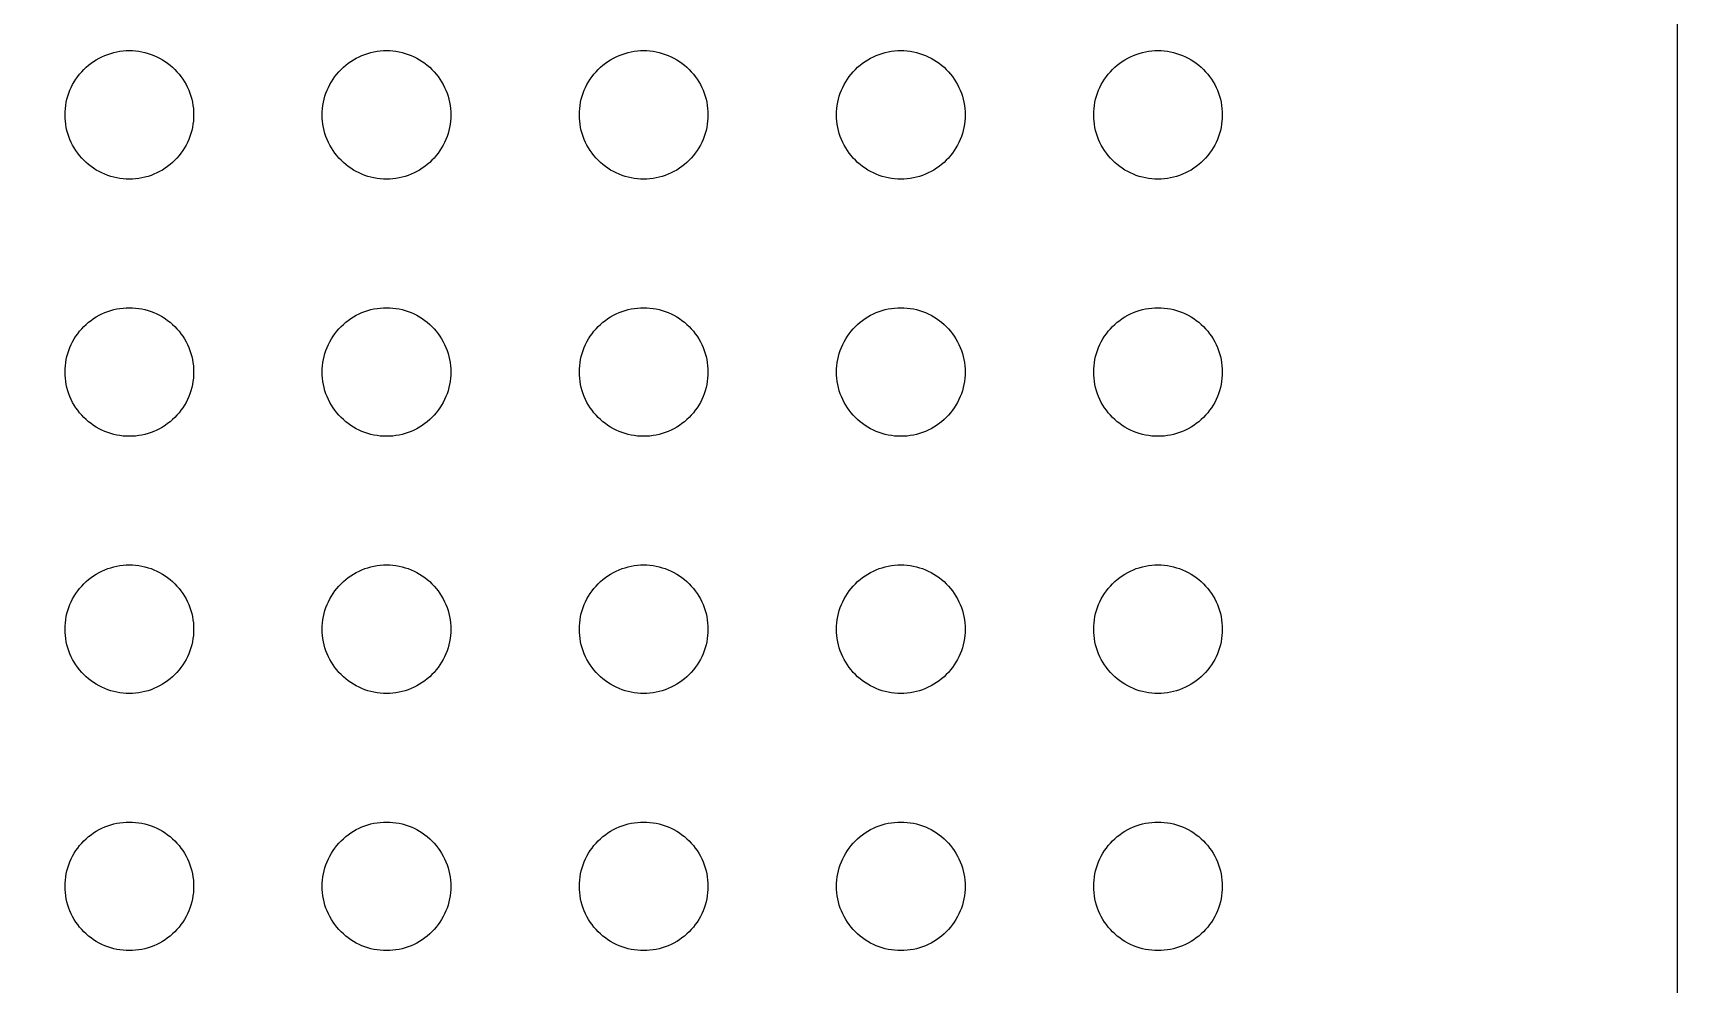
# Model space of a CAD drawing. Header units: millimetres. Extents: x 3 to 101, y 3 to 109.
# Drawn here: x 75.5 to 101.08, y 27.48 to 42.28 of the extents above; entities that cross this region are included whole.
import ezdxf

# ---------------------------------------------------------------- set-up
doc = ezdxf.new("R2010")
doc.units = ezdxf.units.MM
doc.layers.add('CUT', color=1, linetype='Continuous')
doc.layers.add('ENGRAVE', color=5, linetype='Continuous')

msp = doc.modelspace()

# ---------------------------------------------------------------- linework, layer by layer
at = {"layer": 'CUT'}
msp.add_lwpolyline([(101.075, 105.0018), (101.075, 6.9982), (101.0555, 6.6006), (100.9968, 6.205), (100.8996, 5.8171), (100.7649, 5.4405), (100.5939, 5.079), (100.3883, 4.736), (100.1501, 4.4148), (99.8815, 4.1185), (99.5852, 3.8499), (99.264, 3.6117), (98.921, 3.4061), (98.5595, 3.2351), (98.1829, 3.1004), (97.795, 3.0032), (97.3994, 2.9445), (97.0018, 2.925), (97.0018, 2.925), (6.9982, 2.925)], dxfattribs=at)
at = {"layer": 'ENGRAVE'}
for points in [[(78, 41), (77.9988, 40.9509), (77.9952, 40.902), (77.9892, 40.8533), (77.9808, 40.8049), (77.97, 40.757), (77.9569, 40.7097), (77.9415, 40.6631), (77.9239, 40.6173), (77.904, 40.5724), (77.8819, 40.5286), (77.8577, 40.4859), (77.8315, 40.4444), (77.8032, 40.4043), (77.773, 40.3656), (77.741, 40.3284), (77.7071, 40.2929), (77.6716, 40.259), (77.6344, 40.227), (77.5957, 40.1968), (77.5556, 40.1685), (77.5141, 40.1423), (77.4714, 40.1181), (77.4276, 40.096), (77.3827, 40.0761), (77.3369, 40.0585), (77.2903, 40.0431), (77.243, 40.03), (77.1951, 40.0192), (77.1467, 40.0108), (77.098, 40.0048), (77.0491, 40.0012), (77, 40), (76.9509, 40.0012), (76.902, 40.0048), (76.8533, 40.0108), (76.8049, 40.0192), (76.757, 40.03), (76.7097, 40.0431), (76.6631, 40.0585), (76.6173, 40.0761), (76.5724, 40.096), (76.5286, 40.1181), (76.4859, 40.1423), (76.4444, 40.1685), (76.4043, 40.1968), (76.3656, 40.227), (76.3284, 40.259), (76.2929, 40.2929), (76.259, 40.3284), (76.227, 40.3656), (76.1968, 40.4043), (76.1685, 40.4444), (76.1423, 40.4859), (76.1181, 40.5286), (76.096, 40.5724), (76.0761, 40.6173), (76.0585, 40.6631), (76.0431, 40.7097), (76.03, 40.757), (76.0192, 40.8049), (76.0108, 40.8533), (76.0048, 40.902), (76.0012, 40.9509), (76, 41), (76.0012, 41.0491), (76.0048, 41.098), (76.0108, 41.1467), (76.0192, 41.1951), (76.03, 41.243), (76.0431, 41.2903), (76.0585, 41.3369), (76.0761, 41.3827), (76.096, 41.4276), (76.1181, 41.4714), (76.1423, 41.5141), (76.1685, 41.5556), (76.1968, 41.5957), (76.227, 41.6344), (76.259, 41.6716), (76.2929, 41.7071), (76.3284, 41.741), (76.3656, 41.773), (76.4043, 41.8032), (76.4444, 41.8315), (76.4859, 41.8577), (76.5286, 41.8819), (76.5724, 41.904), (76.6173, 41.9239), (76.6631, 41.9415), (76.7097, 41.9569), (76.757, 41.97), (76.8049, 41.9808), (76.8533, 41.9892), (76.902, 41.9952), (76.9509, 41.9988), (77, 42), (77.0491, 41.9988), (77.098, 41.9952), (77.1467, 41.9892), (77.1951, 41.9808), (77.243, 41.97), (77.2903, 41.9569), (77.3369, 41.9415), (77.3827, 41.9239), (77.4276, 41.904), (77.4714, 41.8819), (77.5141, 41.8577), (77.5556, 41.8315), (77.5957, 41.8032), (77.6344, 41.773), (77.6716, 41.741), (77.7071, 41.7071), (77.741, 41.6716), (77.773, 41.6344), (77.8032, 41.5957), (77.8315, 41.5556), (77.8577, 41.5141), (77.8819, 41.4714), (77.904, 41.4276), (77.9239, 41.3827), (77.9415, 41.3369), (77.9569, 41.2903), (77.97, 41.243), (77.9808, 41.1951), (77.9892, 41.1467), (77.9952, 41.098), (77.9988, 41.0491), (78, 41)], [(82, 41), (81.9988, 40.9509), (81.9952, 40.902), (81.9892, 40.8533), (81.9808, 40.8049), (81.97, 40.757), (81.9569, 40.7097), (81.9415, 40.6631), (81.9239, 40.6173), (81.904, 40.5724), (81.8819, 40.5286), (81.8577, 40.4859), (81.8315, 40.4444), (81.8032, 40.4043), (81.773, 40.3656), (81.741, 40.3284), (81.7071, 40.2929), (81.6716, 40.259), (81.6344, 40.227), (81.5957, 40.1968), (81.5556, 40.1685), (81.5141, 40.1423), (81.4714, 40.1181), (81.4276, 40.096), (81.3827, 40.0761), (81.3369, 40.0585), (81.2903, 40.0431), (81.243, 40.03), (81.1951, 40.0192), (81.1467, 40.0108), (81.098, 40.0048), (81.0491, 40.0012), (81, 40), (80.9509, 40.0012), (80.902, 40.0048), (80.8533, 40.0108), (80.8049, 40.0192), (80.757, 40.03), (80.7097, 40.0431), (80.6631, 40.0585), (80.6173, 40.0761), (80.5724, 40.096), (80.5286, 40.1181), (80.4859, 40.1423), (80.4444, 40.1685), (80.4043, 40.1968), (80.3656, 40.227), (80.3284, 40.259), (80.2929, 40.2929), (80.259, 40.3284), (80.227, 40.3656), (80.1968, 40.4043), (80.1685, 40.4444), (80.1423, 40.4859), (80.1181, 40.5286), (80.096, 40.5724), (80.0761, 40.6173), (80.0585, 40.6631), (80.0431, 40.7097), (80.03, 40.757), (80.0192, 40.8049), (80.0108, 40.8533), (80.0048, 40.902), (80.0012, 40.9509), (80, 41), (80.0012, 41.0491), (80.0048, 41.098), (80.0108, 41.1467), (80.0192, 41.1951), (80.03, 41.243), (80.0431, 41.2903), (80.0585, 41.3369), (80.0761, 41.3827), (80.096, 41.4276), (80.1181, 41.4714), (80.1423, 41.5141), (80.1685, 41.5556), (80.1968, 41.5957), (80.227, 41.6344), (80.259, 41.6716), (80.2929, 41.7071), (80.3284, 41.741), (80.3656, 41.773), (80.4043, 41.8032), (80.4444, 41.8315), (80.4859, 41.8577), (80.5286, 41.8819), (80.5724, 41.904), (80.6173, 41.9239), (80.6631, 41.9415), (80.7097, 41.9569), (80.757, 41.97), (80.8049, 41.9808), (80.8533, 41.9892), (80.902, 41.9952), (80.9509, 41.9988), (81, 42), (81.0491, 41.9988), (81.098, 41.9952), (81.1467, 41.9892), (81.1951, 41.9808), (81.243, 41.97), (81.2903, 41.9569), (81.3369, 41.9415), (81.3827, 41.9239), (81.4276, 41.904), (81.4714, 41.8819), (81.5141, 41.8577), (81.5556, 41.8315), (81.5957, 41.8032), (81.6344, 41.773), (81.6716, 41.741), (81.7071, 41.7071), (81.741, 41.6716), (81.773, 41.6344), (81.8032, 41.5957), (81.8315, 41.5556), (81.8577, 41.5141), (81.8819, 41.4714), (81.904, 41.4276), (81.9239, 41.3827), (81.9415, 41.3369), (81.9569, 41.2903), (81.97, 41.243), (81.9808, 41.1951), (81.9892, 41.1467), (81.9952, 41.098), (81.9988, 41.0491), (82, 41)], [(86, 41), (85.9988, 40.9509), (85.9952, 40.902), (85.9892, 40.8533), (85.9808, 40.8049), (85.97, 40.757), (85.9569, 40.7097), (85.9415, 40.6631), (85.9239, 40.6173), (85.904, 40.5724), (85.8819, 40.5286), (85.8577, 40.4859), (85.8315, 40.4444), (85.8032, 40.4043), (85.773, 40.3656), (85.741, 40.3284), (85.7071, 40.2929), (85.6716, 40.259), (85.6344, 40.227), (85.5957, 40.1968), (85.5556, 40.1685), (85.5141, 40.1423), (85.4714, 40.1181), (85.4276, 40.096), (85.3827, 40.0761), (85.3369, 40.0585), (85.2903, 40.0431), (85.243, 40.03), (85.1951, 40.0192), (85.1467, 40.0108), (85.098, 40.0048), (85.0491, 40.0012), (85, 40), (84.9509, 40.0012), (84.902, 40.0048), (84.8533, 40.0108), (84.8049, 40.0192), (84.757, 40.03), (84.7097, 40.0431), (84.6631, 40.0585), (84.6173, 40.0761), (84.5724, 40.096), (84.5286, 40.1181), (84.4859, 40.1423), (84.4444, 40.1685), (84.4043, 40.1968), (84.3656, 40.227), (84.3284, 40.259), (84.2929, 40.2929), (84.259, 40.3284), (84.227, 40.3656), (84.1968, 40.4043), (84.1685, 40.4444), (84.1423, 40.4859), (84.1181, 40.5286), (84.096, 40.5724), (84.0761, 40.6173), (84.0585, 40.6631), (84.0431, 40.7097), (84.03, 40.757), (84.0192, 40.8049), (84.0108, 40.8533), (84.0048, 40.902), (84.0012, 40.9509), (84, 41), (84.0012, 41.0491), (84.0048, 41.098), (84.0108, 41.1467), (84.0192, 41.1951), (84.03, 41.243), (84.0431, 41.2903), (84.0585, 41.3369), (84.0761, 41.3827), (84.096, 41.4276), (84.1181, 41.4714), (84.1423, 41.5141), (84.1685, 41.5556), (84.1968, 41.5957), (84.227, 41.6344), (84.259, 41.6716), (84.2929, 41.7071), (84.3284, 41.741), (84.3656, 41.773), (84.4043, 41.8032), (84.4444, 41.8315), (84.4859, 41.8577), (84.5286, 41.8819), (84.5724, 41.904), (84.6173, 41.9239), (84.6631, 41.9415), (84.7097, 41.9569), (84.757, 41.97), (84.8049, 41.9808), (84.8533, 41.9892), (84.902, 41.9952), (84.9509, 41.9988), (85, 42), (85.0491, 41.9988), (85.098, 41.9952), (85.1467, 41.9892), (85.1951, 41.9808), (85.243, 41.97), (85.2903, 41.9569), (85.3369, 41.9415), (85.3827, 41.9239), (85.4276, 41.904), (85.4714, 41.8819), (85.5141, 41.8577), (85.5556, 41.8315), (85.5957, 41.8032), (85.6344, 41.773), (85.6716, 41.741), (85.7071, 41.7071), (85.741, 41.6716), (85.773, 41.6344), (85.8032, 41.5957), (85.8315, 41.5556), (85.8577, 41.5141), (85.8819, 41.4714), (85.904, 41.4276), (85.9239, 41.3827), (85.9415, 41.3369), (85.9569, 41.2903), (85.97, 41.243), (85.9808, 41.1951), (85.9892, 41.1467), (85.9952, 41.098), (85.9988, 41.0491), (86, 41)], [(90, 41), (89.9988, 40.9509), (89.9952, 40.902), (89.9892, 40.8533), (89.9808, 40.8049), (89.97, 40.757), (89.9569, 40.7097), (89.9415, 40.6631), (89.9239, 40.6173), (89.904, 40.5724), (89.8819, 40.5286), (89.8577, 40.4859), (89.8315, 40.4444), (89.8032, 40.4043), (89.773, 40.3656), (89.741, 40.3284), (89.7071, 40.2929), (89.6716, 40.259), (89.6344, 40.227), (89.5957, 40.1968), (89.5556, 40.1685), (89.5141, 40.1423), (89.4714, 40.1181), (89.4276, 40.096), (89.3827, 40.0761), (89.3369, 40.0585), (89.2903, 40.0431), (89.243, 40.03), (89.1951, 40.0192), (89.1467, 40.0108), (89.098, 40.0048), (89.0491, 40.0012), (89, 40), (88.9509, 40.0012), (88.902, 40.0048), (88.8533, 40.0108), (88.8049, 40.0192), (88.757, 40.03), (88.7097, 40.0431), (88.6631, 40.0585), (88.6173, 40.0761), (88.5724, 40.096), (88.5286, 40.1181), (88.4859, 40.1423), (88.4444, 40.1685), (88.4043, 40.1968), (88.3656, 40.227), (88.3284, 40.259), (88.2929, 40.2929), (88.259, 40.3284), (88.227, 40.3656), (88.1968, 40.4043), (88.1685, 40.4444), (88.1423, 40.4859), (88.1181, 40.5286), (88.096, 40.5724), (88.0761, 40.6173), (88.0585, 40.6631), (88.0431, 40.7097), (88.03, 40.757), (88.0192, 40.8049), (88.0108, 40.8533), (88.0048, 40.902), (88.0012, 40.9509), (88, 41), (88.0012, 41.0491), (88.0048, 41.098), (88.0108, 41.1467), (88.0192, 41.1951), (88.03, 41.243), (88.0431, 41.2903), (88.0585, 41.3369), (88.0761, 41.3827), (88.096, 41.4276), (88.1181, 41.4714), (88.1423, 41.5141), (88.1685, 41.5556), (88.1968, 41.5957), (88.227, 41.6344), (88.259, 41.6716), (88.2929, 41.7071), (88.3284, 41.741), (88.3656, 41.773), (88.4043, 41.8032), (88.4444, 41.8315), (88.4859, 41.8577), (88.5286, 41.8819), (88.5724, 41.904), (88.6173, 41.9239), (88.6631, 41.9415), (88.7097, 41.9569), (88.757, 41.97), (88.8049, 41.9808), (88.8533, 41.9892), (88.902, 41.9952), (88.9509, 41.9988), (89, 42), (89.0491, 41.9988), (89.098, 41.9952), (89.1467, 41.9892), (89.1951, 41.9808), (89.243, 41.97), (89.2903, 41.9569), (89.3369, 41.9415), (89.3827, 41.9239), (89.4276, 41.904), (89.4714, 41.8819), (89.5141, 41.8577), (89.5556, 41.8315), (89.5957, 41.8032), (89.6344, 41.773), (89.6716, 41.741), (89.7071, 41.7071), (89.741, 41.6716), (89.773, 41.6344), (89.8032, 41.5957), (89.8315, 41.5556), (89.8577, 41.5141), (89.8819, 41.4714), (89.904, 41.4276), (89.9239, 41.3827), (89.9415, 41.3369), (89.9569, 41.2903), (89.97, 41.243), (89.9808, 41.1951), (89.9892, 41.1467), (89.9952, 41.098), (89.9988, 41.0491), (90, 41)], [(94, 41), (93.9988, 40.9509), (93.9952, 40.902), (93.9892, 40.8533), (93.9808, 40.8049), (93.97, 40.757), (93.9569, 40.7097), (93.9415, 40.6631), (93.9239, 40.6173), (93.904, 40.5724), (93.8819, 40.5286), (93.8577, 40.4859), (93.8315, 40.4444), (93.8032, 40.4043), (93.773, 40.3656), (93.741, 40.3284), (93.7071, 40.2929), (93.6716, 40.259), (93.6344, 40.227), (93.5957, 40.1968), (93.5556, 40.1685), (93.5141, 40.1423), (93.4714, 40.1181), (93.4276, 40.096), (93.3827, 40.0761), (93.3369, 40.0585), (93.2903, 40.0431), (93.243, 40.03), (93.1951, 40.0192), (93.1467, 40.0108), (93.098, 40.0048), (93.0491, 40.0012), (93, 40), (92.9509, 40.0012), (92.902, 40.0048), (92.8533, 40.0108), (92.8049, 40.0192), (92.757, 40.03), (92.7097, 40.0431), (92.6631, 40.0585), (92.6173, 40.0761), (92.5724, 40.096), (92.5286, 40.1181), (92.4859, 40.1423), (92.4444, 40.1685), (92.4043, 40.1968), (92.3656, 40.227), (92.3284, 40.259), (92.2929, 40.2929), (92.259, 40.3284), (92.227, 40.3656), (92.1968, 40.4043), (92.1685, 40.4444), (92.1423, 40.4859), (92.1181, 40.5286), (92.096, 40.5724), (92.0761, 40.6173), (92.0585, 40.6631), (92.0431, 40.7097), (92.03, 40.757), (92.0192, 40.8049), (92.0108, 40.8533), (92.0048, 40.902), (92.0012, 40.9509), (92, 41), (92.0012, 41.0491), (92.0048, 41.098), (92.0108, 41.1467), (92.0192, 41.1951), (92.03, 41.243), (92.0431, 41.2903), (92.0585, 41.3369), (92.0761, 41.3827), (92.096, 41.4276), (92.1181, 41.4714), (92.1423, 41.5141), (92.1685, 41.5556), (92.1968, 41.5957), (92.227, 41.6344), (92.259, 41.6716), (92.2929, 41.7071), (92.3284, 41.741), (92.3656, 41.773), (92.4043, 41.8032), (92.4444, 41.8315), (92.4859, 41.8577), (92.5286, 41.8819), (92.5724, 41.904), (92.6173, 41.9239), (92.6631, 41.9415), (92.7097, 41.9569), (92.757, 41.97), (92.8049, 41.9808), (92.8533, 41.9892), (92.902, 41.9952), (92.9509, 41.9988), (93, 42), (93.0491, 41.9988), (93.098, 41.9952), (93.1467, 41.9892), (93.1951, 41.9808), (93.243, 41.97), (93.2903, 41.9569), (93.3369, 41.9415), (93.3827, 41.9239), (93.4276, 41.904), (93.4714, 41.8819), (93.5141, 41.8577), (93.5556, 41.8315), (93.5957, 41.8032), (93.6344, 41.773), (93.6716, 41.741), (93.7071, 41.7071), (93.741, 41.6716), (93.773, 41.6344), (93.8032, 41.5957), (93.8315, 41.5556), (93.8577, 41.5141), (93.8819, 41.4714), (93.904, 41.4276), (93.9239, 41.3827), (93.9415, 41.3369), (93.9569, 41.2903), (93.97, 41.243), (93.9808, 41.1951), (93.9892, 41.1467), (93.9952, 41.098), (93.9988, 41.0491), (94, 41)], [(78, 37), (77.9988, 36.9509), (77.9952, 36.902), (77.9892, 36.8533), (77.9808, 36.8049), (77.97, 36.757), (77.9569, 36.7097), (77.9415, 36.6631), (77.9239, 36.6173), (77.904, 36.5724), (77.8819, 36.5286), (77.8577, 36.4859), (77.8315, 36.4444), (77.8032, 36.4043), (77.773, 36.3656), (77.741, 36.3284), (77.7071, 36.2929), (77.6716, 36.259), (77.6344, 36.227), (77.5957, 36.1968), (77.5556, 36.1685), (77.5141, 36.1423), (77.4714, 36.1181), (77.4276, 36.096), (77.3827, 36.0761), (77.3369, 36.0585), (77.2903, 36.0431), (77.243, 36.03), (77.1951, 36.0192), (77.1467, 36.0108), (77.098, 36.0048), (77.0491, 36.0012), (77, 36), (76.9509, 36.0012), (76.902, 36.0048), (76.8533, 36.0108), (76.8049, 36.0192), (76.757, 36.03), (76.7097, 36.0431), (76.6631, 36.0585), (76.6173, 36.0761), (76.5724, 36.096), (76.5286, 36.1181), (76.4859, 36.1423), (76.4444, 36.1685), (76.4043, 36.1968), (76.3656, 36.227), (76.3284, 36.259), (76.2929, 36.2929), (76.259, 36.3284), (76.227, 36.3656), (76.1968, 36.4043), (76.1685, 36.4444), (76.1423, 36.4859), (76.1181, 36.5286), (76.096, 36.5724), (76.0761, 36.6173), (76.0585, 36.6631), (76.0431, 36.7097), (76.03, 36.757), (76.0192, 36.8049), (76.0108, 36.8533), (76.0048, 36.902), (76.0012, 36.9509), (76, 37), (76.0012, 37.0491), (76.0048, 37.098), (76.0108, 37.1467), (76.0192, 37.1951), (76.03, 37.243), (76.0431, 37.2903), (76.0585, 37.3369), (76.0761, 37.3827), (76.096, 37.4276), (76.1181, 37.4714), (76.1423, 37.5141), (76.1685, 37.5556), (76.1968, 37.5957), (76.227, 37.6344), (76.259, 37.6716), (76.2929, 37.7071), (76.3284, 37.741), (76.3656, 37.773), (76.4043, 37.8032), (76.4444, 37.8315), (76.4859, 37.8577), (76.5286, 37.8819), (76.5724, 37.904), (76.6173, 37.9239), (76.6631, 37.9415), (76.7097, 37.9569), (76.757, 37.97), (76.8049, 37.9808), (76.8533, 37.9892), (76.902, 37.9952), (76.9509, 37.9988), (77, 38), (77.0491, 37.9988), (77.098, 37.9952), (77.1467, 37.9892), (77.1951, 37.9808), (77.243, 37.97), (77.2903, 37.9569), (77.3369, 37.9415), (77.3827, 37.9239), (77.4276, 37.904), (77.4714, 37.8819), (77.5141, 37.8577), (77.5556, 37.8315), (77.5957, 37.8032), (77.6344, 37.773), (77.6716, 37.741), (77.7071, 37.7071), (77.741, 37.6716), (77.773, 37.6344), (77.8032, 37.5957), (77.8315, 37.5556), (77.8577, 37.5141), (77.8819, 37.4714), (77.904, 37.4276), (77.9239, 37.3827), (77.9415, 37.3369), (77.9569, 37.2903), (77.97, 37.243), (77.9808, 37.1951), (77.9892, 37.1467), (77.9952, 37.098), (77.9988, 37.0491), (78, 37)], [(82, 37), (81.9988, 36.9509), (81.9952, 36.902), (81.9892, 36.8533), (81.9808, 36.8049), (81.97, 36.757), (81.9569, 36.7097), (81.9415, 36.6631), (81.9239, 36.6173), (81.904, 36.5724), (81.8819, 36.5286), (81.8577, 36.4859), (81.8315, 36.4444), (81.8032, 36.4043), (81.773, 36.3656), (81.741, 36.3284), (81.7071, 36.2929), (81.6716, 36.259), (81.6344, 36.227), (81.5957, 36.1968), (81.5556, 36.1685), (81.5141, 36.1423), (81.4714, 36.1181), (81.4276, 36.096), (81.3827, 36.0761), (81.3369, 36.0585), (81.2903, 36.0431), (81.243, 36.03), (81.1951, 36.0192), (81.1467, 36.0108), (81.098, 36.0048), (81.0491, 36.0012), (81, 36), (80.9509, 36.0012), (80.902, 36.0048), (80.8533, 36.0108), (80.8049, 36.0192), (80.757, 36.03), (80.7097, 36.0431), (80.6631, 36.0585), (80.6173, 36.0761), (80.5724, 36.096), (80.5286, 36.1181), (80.4859, 36.1423), (80.4444, 36.1685), (80.4043, 36.1968), (80.3656, 36.227), (80.3284, 36.259), (80.2929, 36.2929), (80.259, 36.3284), (80.227, 36.3656), (80.1968, 36.4043), (80.1685, 36.4444), (80.1423, 36.4859), (80.1181, 36.5286), (80.096, 36.5724), (80.0761, 36.6173), (80.0585, 36.6631), (80.0431, 36.7097), (80.03, 36.757), (80.0192, 36.8049), (80.0108, 36.8533), (80.0048, 36.902), (80.0012, 36.9509), (80, 37), (80.0012, 37.0491), (80.0048, 37.098), (80.0108, 37.1467), (80.0192, 37.1951), (80.03, 37.243), (80.0431, 37.2903), (80.0585, 37.3369), (80.0761, 37.3827), (80.096, 37.4276), (80.1181, 37.4714), (80.1423, 37.5141), (80.1685, 37.5556), (80.1968, 37.5957), (80.227, 37.6344), (80.259, 37.6716), (80.2929, 37.7071), (80.3284, 37.741), (80.3656, 37.773), (80.4043, 37.8032), (80.4444, 37.8315), (80.4859, 37.8577), (80.5286, 37.8819), (80.5724, 37.904), (80.6173, 37.9239), (80.6631, 37.9415), (80.7097, 37.9569), (80.757, 37.97), (80.8049, 37.9808), (80.8533, 37.9892), (80.902, 37.9952), (80.9509, 37.9988), (81, 38), (81.0491, 37.9988), (81.098, 37.9952), (81.1467, 37.9892), (81.1951, 37.9808), (81.243, 37.97), (81.2903, 37.9569), (81.3369, 37.9415), (81.3827, 37.9239), (81.4276, 37.904), (81.4714, 37.8819), (81.5141, 37.8577), (81.5556, 37.8315), (81.5957, 37.8032), (81.6344, 37.773), (81.6716, 37.741), (81.7071, 37.7071), (81.741, 37.6716), (81.773, 37.6344), (81.8032, 37.5957), (81.8315, 37.5556), (81.8577, 37.5141), (81.8819, 37.4714), (81.904, 37.4276), (81.9239, 37.3827), (81.9415, 37.3369), (81.9569, 37.2903), (81.97, 37.243), (81.9808, 37.1951), (81.9892, 37.1467), (81.9952, 37.098), (81.9988, 37.0491), (82, 37)], [(86, 37), (85.9988, 36.9509), (85.9952, 36.902), (85.9892, 36.8533), (85.9808, 36.8049), (85.97, 36.757), (85.9569, 36.7097), (85.9415, 36.6631), (85.9239, 36.6173), (85.904, 36.5724), (85.8819, 36.5286), (85.8577, 36.4859), (85.8315, 36.4444), (85.8032, 36.4043), (85.773, 36.3656), (85.741, 36.3284), (85.7071, 36.2929), (85.6716, 36.259), (85.6344, 36.227), (85.5957, 36.1968), (85.5556, 36.1685), (85.5141, 36.1423), (85.4714, 36.1181), (85.4276, 36.096), (85.3827, 36.0761), (85.3369, 36.0585), (85.2903, 36.0431), (85.243, 36.03), (85.1951, 36.0192), (85.1467, 36.0108), (85.098, 36.0048), (85.0491, 36.0012), (85, 36), (84.9509, 36.0012), (84.902, 36.0048), (84.8533, 36.0108), (84.8049, 36.0192), (84.757, 36.03), (84.7097, 36.0431), (84.6631, 36.0585), (84.6173, 36.0761), (84.5724, 36.096), (84.5286, 36.1181), (84.4859, 36.1423), (84.4444, 36.1685), (84.4043, 36.1968), (84.3656, 36.227), (84.3284, 36.259), (84.2929, 36.2929), (84.259, 36.3284), (84.227, 36.3656), (84.1968, 36.4043), (84.1685, 36.4444), (84.1423, 36.4859), (84.1181, 36.5286), (84.096, 36.5724), (84.0761, 36.6173), (84.0585, 36.6631), (84.0431, 36.7097), (84.03, 36.757), (84.0192, 36.8049), (84.0108, 36.8533), (84.0048, 36.902), (84.0012, 36.9509), (84, 37), (84.0012, 37.0491), (84.0048, 37.098), (84.0108, 37.1467), (84.0192, 37.1951), (84.03, 37.243), (84.0431, 37.2903), (84.0585, 37.3369), (84.0761, 37.3827), (84.096, 37.4276), (84.1181, 37.4714), (84.1423, 37.5141), (84.1685, 37.5556), (84.1968, 37.5957), (84.227, 37.6344), (84.259, 37.6716), (84.2929, 37.7071), (84.3284, 37.741), (84.3656, 37.773), (84.4043, 37.8032), (84.4444, 37.8315), (84.4859, 37.8577), (84.5286, 37.8819), (84.5724, 37.904), (84.6173, 37.9239), (84.6631, 37.9415), (84.7097, 37.9569), (84.757, 37.97), (84.8049, 37.9808), (84.8533, 37.9892), (84.902, 37.9952), (84.9509, 37.9988), (85, 38), (85.0491, 37.9988), (85.098, 37.9952), (85.1467, 37.9892), (85.1951, 37.9808), (85.243, 37.97), (85.2903, 37.9569), (85.3369, 37.9415), (85.3827, 37.9239), (85.4276, 37.904), (85.4714, 37.8819), (85.5141, 37.8577), (85.5556, 37.8315), (85.5957, 37.8032), (85.6344, 37.773), (85.6716, 37.741), (85.7071, 37.7071), (85.741, 37.6716), (85.773, 37.6344), (85.8032, 37.5957), (85.8315, 37.5556), (85.8577, 37.5141), (85.8819, 37.4714), (85.904, 37.4276), (85.9239, 37.3827), (85.9415, 37.3369), (85.9569, 37.2903), (85.97, 37.243), (85.9808, 37.1951), (85.9892, 37.1467), (85.9952, 37.098), (85.9988, 37.0491), (86, 37)], [(90, 37), (89.9988, 36.9509), (89.9952, 36.902), (89.9892, 36.8533), (89.9808, 36.8049), (89.97, 36.757), (89.9569, 36.7097), (89.9415, 36.6631), (89.9239, 36.6173), (89.904, 36.5724), (89.8819, 36.5286), (89.8577, 36.4859), (89.8315, 36.4444), (89.8032, 36.4043), (89.773, 36.3656), (89.741, 36.3284), (89.7071, 36.2929), (89.6716, 36.259), (89.6344, 36.227), (89.5957, 36.1968), (89.5556, 36.1685), (89.5141, 36.1423), (89.4714, 36.1181), (89.4276, 36.096), (89.3827, 36.0761), (89.3369, 36.0585), (89.2903, 36.0431), (89.243, 36.03), (89.1951, 36.0192), (89.1467, 36.0108), (89.098, 36.0048), (89.0491, 36.0012), (89, 36), (88.9509, 36.0012), (88.902, 36.0048), (88.8533, 36.0108), (88.8049, 36.0192), (88.757, 36.03), (88.7097, 36.0431), (88.6631, 36.0585), (88.6173, 36.0761), (88.5724, 36.096), (88.5286, 36.1181), (88.4859, 36.1423), (88.4444, 36.1685), (88.4043, 36.1968), (88.3656, 36.227), (88.3284, 36.259), (88.2929, 36.2929), (88.259, 36.3284), (88.227, 36.3656), (88.1968, 36.4043), (88.1685, 36.4444), (88.1423, 36.4859), (88.1181, 36.5286), (88.096, 36.5724), (88.0761, 36.6173), (88.0585, 36.6631), (88.0431, 36.7097), (88.03, 36.757), (88.0192, 36.8049), (88.0108, 36.8533), (88.0048, 36.902), (88.0012, 36.9509), (88, 37), (88.0012, 37.0491), (88.0048, 37.098), (88.0108, 37.1467), (88.0192, 37.1951), (88.03, 37.243), (88.0431, 37.2903), (88.0585, 37.3369), (88.0761, 37.3827), (88.096, 37.4276), (88.1181, 37.4714), (88.1423, 37.5141), (88.1685, 37.5556), (88.1968, 37.5957), (88.227, 37.6344), (88.259, 37.6716), (88.2929, 37.7071), (88.3284, 37.741), (88.3656, 37.773), (88.4043, 37.8032), (88.4444, 37.8315), (88.4859, 37.8577), (88.5286, 37.8819), (88.5724, 37.904), (88.6173, 37.9239), (88.6631, 37.9415), (88.7097, 37.9569), (88.757, 37.97), (88.8049, 37.9808), (88.8533, 37.9892), (88.902, 37.9952), (88.9509, 37.9988), (89, 38), (89.0491, 37.9988), (89.098, 37.9952), (89.1467, 37.9892), (89.1951, 37.9808), (89.243, 37.97), (89.2903, 37.9569), (89.3369, 37.9415), (89.3827, 37.9239), (89.4276, 37.904), (89.4714, 37.8819), (89.5141, 37.8577), (89.5556, 37.8315), (89.5957, 37.8032), (89.6344, 37.773), (89.6716, 37.741), (89.7071, 37.7071), (89.741, 37.6716), (89.773, 37.6344), (89.8032, 37.5957), (89.8315, 37.5556), (89.8577, 37.5141), (89.8819, 37.4714), (89.904, 37.4276), (89.9239, 37.3827), (89.9415, 37.3369), (89.9569, 37.2903), (89.97, 37.243), (89.9808, 37.1951), (89.9892, 37.1467), (89.9952, 37.098), (89.9988, 37.0491), (90, 37)], [(94, 37), (93.9988, 36.9509), (93.9952, 36.902), (93.9892, 36.8533), (93.9808, 36.8049), (93.97, 36.757), (93.9569, 36.7097), (93.9415, 36.6631), (93.9239, 36.6173), (93.904, 36.5724), (93.8819, 36.5286), (93.8577, 36.4859), (93.8315, 36.4444), (93.8032, 36.4043), (93.773, 36.3656), (93.741, 36.3284), (93.7071, 36.2929), (93.6716, 36.259), (93.6344, 36.227), (93.5957, 36.1968), (93.5556, 36.1685), (93.5141, 36.1423), (93.4714, 36.1181), (93.4276, 36.096), (93.3827, 36.0761), (93.3369, 36.0585), (93.2903, 36.0431), (93.243, 36.03), (93.1951, 36.0192), (93.1467, 36.0108), (93.098, 36.0048), (93.0491, 36.0012), (93, 36), (92.9509, 36.0012), (92.902, 36.0048), (92.8533, 36.0108), (92.8049, 36.0192), (92.757, 36.03), (92.7097, 36.0431), (92.6631, 36.0585), (92.6173, 36.0761), (92.5724, 36.096), (92.5286, 36.1181), (92.4859, 36.1423), (92.4444, 36.1685), (92.4043, 36.1968), (92.3656, 36.227), (92.3284, 36.259), (92.2929, 36.2929), (92.259, 36.3284), (92.227, 36.3656), (92.1968, 36.4043), (92.1685, 36.4444), (92.1423, 36.4859), (92.1181, 36.5286), (92.096, 36.5724), (92.0761, 36.6173), (92.0585, 36.6631), (92.0431, 36.7097), (92.03, 36.757), (92.0192, 36.8049), (92.0108, 36.8533), (92.0048, 36.902), (92.0012, 36.9509), (92, 37), (92.0012, 37.0491), (92.0048, 37.098), (92.0108, 37.1467), (92.0192, 37.1951), (92.03, 37.243), (92.0431, 37.2903), (92.0585, 37.3369), (92.0761, 37.3827), (92.096, 37.4276), (92.1181, 37.4714), (92.1423, 37.5141), (92.1685, 37.5556), (92.1968, 37.5957), (92.227, 37.6344), (92.259, 37.6716), (92.2929, 37.7071), (92.3284, 37.741), (92.3656, 37.773), (92.4043, 37.8032), (92.4444, 37.8315), (92.4859, 37.8577), (92.5286, 37.8819), (92.5724, 37.904), (92.6173, 37.9239), (92.6631, 37.9415), (92.7097, 37.9569), (92.757, 37.97), (92.8049, 37.9808), (92.8533, 37.9892), (92.902, 37.9952), (92.9509, 37.9988), (93, 38), (93.0491, 37.9988), (93.098, 37.9952), (93.1467, 37.9892), (93.1951, 37.9808), (93.243, 37.97), (93.2903, 37.9569), (93.3369, 37.9415), (93.3827, 37.9239), (93.4276, 37.904), (93.4714, 37.8819), (93.5141, 37.8577), (93.5556, 37.8315), (93.5957, 37.8032), (93.6344, 37.773), (93.6716, 37.741), (93.7071, 37.7071), (93.741, 37.6716), (93.773, 37.6344), (93.8032, 37.5957), (93.8315, 37.5556), (93.8577, 37.5141), (93.8819, 37.4714), (93.904, 37.4276), (93.9239, 37.3827), (93.9415, 37.3369), (93.9569, 37.2903), (93.97, 37.243), (93.9808, 37.1951), (93.9892, 37.1467), (93.9952, 37.098), (93.9988, 37.0491), (94, 37)], [(78, 33), (77.9988, 32.9509), (77.9952, 32.902), (77.9892, 32.8533), (77.9808, 32.8049), (77.97, 32.757), (77.9569, 32.7097), (77.9415, 32.6631), (77.9239, 32.6173), (77.904, 32.5724), (77.8819, 32.5286), (77.8577, 32.4859), (77.8315, 32.4444), (77.8032, 32.4043), (77.773, 32.3656), (77.741, 32.3284), (77.7071, 32.2929), (77.6716, 32.259), (77.6344, 32.227), (77.5957, 32.1968), (77.5556, 32.1685), (77.5141, 32.1423), (77.4714, 32.1181), (77.4276, 32.096), (77.3827, 32.0761), (77.3369, 32.0585), (77.2903, 32.0431), (77.243, 32.03), (77.1951, 32.0192), (77.1467, 32.0108), (77.098, 32.0048), (77.0491, 32.0012), (77, 32), (76.9509, 32.0012), (76.902, 32.0048), (76.8533, 32.0108), (76.8049, 32.0192), (76.757, 32.03), (76.7097, 32.0431), (76.6631, 32.0585), (76.6173, 32.0761), (76.5724, 32.096), (76.5286, 32.1181), (76.4859, 32.1423), (76.4444, 32.1685), (76.4043, 32.1968), (76.3656, 32.227), (76.3284, 32.259), (76.2929, 32.2929), (76.259, 32.3284), (76.227, 32.3656), (76.1968, 32.4043), (76.1685, 32.4444), (76.1423, 32.4859), (76.1181, 32.5286), (76.096, 32.5724), (76.0761, 32.6173), (76.0585, 32.6631), (76.0431, 32.7097), (76.03, 32.757), (76.0192, 32.8049), (76.0108, 32.8533), (76.0048, 32.902), (76.0012, 32.9509), (76, 33), (76.0012, 33.0491), (76.0048, 33.098), (76.0108, 33.1467), (76.0192, 33.1951), (76.03, 33.243), (76.0431, 33.2903), (76.0585, 33.3369), (76.0761, 33.3827), (76.096, 33.4276), (76.1181, 33.4714), (76.1423, 33.5141), (76.1685, 33.5556), (76.1968, 33.5957), (76.227, 33.6344), (76.259, 33.6716), (76.2929, 33.7071), (76.3284, 33.741), (76.3656, 33.773), (76.4043, 33.8032), (76.4444, 33.8315), (76.4859, 33.8577), (76.5286, 33.8819), (76.5724, 33.904), (76.6173, 33.9239), (76.6631, 33.9415), (76.7097, 33.9569), (76.757, 33.97), (76.8049, 33.9808), (76.8533, 33.9892), (76.902, 33.9952), (76.9509, 33.9988), (77, 34), (77.0491, 33.9988), (77.098, 33.9952), (77.1467, 33.9892), (77.1951, 33.9808), (77.243, 33.97), (77.2903, 33.9569), (77.3369, 33.9415), (77.3827, 33.9239), (77.4276, 33.904), (77.4714, 33.8819), (77.5141, 33.8577), (77.5556, 33.8315), (77.5957, 33.8032), (77.6344, 33.773), (77.6716, 33.741), (77.7071, 33.7071), (77.741, 33.6716), (77.773, 33.6344), (77.8032, 33.5957), (77.8315, 33.5556), (77.8577, 33.5141), (77.8819, 33.4714), (77.904, 33.4276), (77.9239, 33.3827), (77.9415, 33.3369), (77.9569, 33.2903), (77.97, 33.243), (77.9808, 33.1951), (77.9892, 33.1467), (77.9952, 33.098), (77.9988, 33.0491), (78, 33)], [(82, 33), (81.9988, 32.9509), (81.9952, 32.902), (81.9892, 32.8533), (81.9808, 32.8049), (81.97, 32.757), (81.9569, 32.7097), (81.9415, 32.6631), (81.9239, 32.6173), (81.904, 32.5724), (81.8819, 32.5286), (81.8577, 32.4859), (81.8315, 32.4444), (81.8032, 32.4043), (81.773, 32.3656), (81.741, 32.3284), (81.7071, 32.2929), (81.6716, 32.259), (81.6344, 32.227), (81.5957, 32.1968), (81.5556, 32.1685), (81.5141, 32.1423), (81.4714, 32.1181), (81.4276, 32.096), (81.3827, 32.0761), (81.3369, 32.0585), (81.2903, 32.0431), (81.243, 32.03), (81.1951, 32.0192), (81.1467, 32.0108), (81.098, 32.0048), (81.0491, 32.0012), (81, 32), (80.9509, 32.0012), (80.902, 32.0048), (80.8533, 32.0108), (80.8049, 32.0192), (80.757, 32.03), (80.7097, 32.0431), (80.6631, 32.0585), (80.6173, 32.0761), (80.5724, 32.096), (80.5286, 32.1181), (80.4859, 32.1423), (80.4444, 32.1685), (80.4043, 32.1968), (80.3656, 32.227), (80.3284, 32.259), (80.2929, 32.2929), (80.259, 32.3284), (80.227, 32.3656), (80.1968, 32.4043), (80.1685, 32.4444), (80.1423, 32.4859), (80.1181, 32.5286), (80.096, 32.5724), (80.0761, 32.6173), (80.0585, 32.6631), (80.0431, 32.7097), (80.03, 32.757), (80.0192, 32.8049), (80.0108, 32.8533), (80.0048, 32.902), (80.0012, 32.9509), (80, 33), (80.0012, 33.0491), (80.0048, 33.098), (80.0108, 33.1467), (80.0192, 33.1951), (80.03, 33.243), (80.0431, 33.2903), (80.0585, 33.3369), (80.0761, 33.3827), (80.096, 33.4276), (80.1181, 33.4714), (80.1423, 33.5141), (80.1685, 33.5556), (80.1968, 33.5957), (80.227, 33.6344), (80.259, 33.6716), (80.2929, 33.7071), (80.3284, 33.741), (80.3656, 33.773), (80.4043, 33.8032), (80.4444, 33.8315), (80.4859, 33.8577), (80.5286, 33.8819), (80.5724, 33.904), (80.6173, 33.9239), (80.6631, 33.9415), (80.7097, 33.9569), (80.757, 33.97), (80.8049, 33.9808), (80.8533, 33.9892), (80.902, 33.9952), (80.9509, 33.9988), (81, 34), (81.0491, 33.9988), (81.098, 33.9952), (81.1467, 33.9892), (81.1951, 33.9808), (81.243, 33.97), (81.2903, 33.9569), (81.3369, 33.9415), (81.3827, 33.9239), (81.4276, 33.904), (81.4714, 33.8819), (81.5141, 33.8577), (81.5556, 33.8315), (81.5957, 33.8032), (81.6344, 33.773), (81.6716, 33.741), (81.7071, 33.7071), (81.741, 33.6716), (81.773, 33.6344), (81.8032, 33.5957), (81.8315, 33.5556), (81.8577, 33.5141), (81.8819, 33.4714), (81.904, 33.4276), (81.9239, 33.3827), (81.9415, 33.3369), (81.9569, 33.2903), (81.97, 33.243), (81.9808, 33.1951), (81.9892, 33.1467), (81.9952, 33.098), (81.9988, 33.0491), (82, 33)], [(86, 33), (85.9988, 32.9509), (85.9952, 32.902), (85.9892, 32.8533), (85.9808, 32.8049), (85.97, 32.757), (85.9569, 32.7097), (85.9415, 32.6631), (85.9239, 32.6173), (85.904, 32.5724), (85.8819, 32.5286), (85.8577, 32.4859), (85.8315, 32.4444), (85.8032, 32.4043), (85.773, 32.3656), (85.741, 32.3284), (85.7071, 32.2929), (85.6716, 32.259), (85.6344, 32.227), (85.5957, 32.1968), (85.5556, 32.1685), (85.5141, 32.1423), (85.4714, 32.1181), (85.4276, 32.096), (85.3827, 32.0761), (85.3369, 32.0585), (85.2903, 32.0431), (85.243, 32.03), (85.1951, 32.0192), (85.1467, 32.0108), (85.098, 32.0048), (85.0491, 32.0012), (85, 32), (84.9509, 32.0012), (84.902, 32.0048), (84.8533, 32.0108), (84.8049, 32.0192), (84.757, 32.03), (84.7097, 32.0431), (84.6631, 32.0585), (84.6173, 32.0761), (84.5724, 32.096), (84.5286, 32.1181), (84.4859, 32.1423), (84.4444, 32.1685), (84.4043, 32.1968), (84.3656, 32.227), (84.3284, 32.259), (84.2929, 32.2929), (84.259, 32.3284), (84.227, 32.3656), (84.1968, 32.4043), (84.1685, 32.4444), (84.1423, 32.4859), (84.1181, 32.5286), (84.096, 32.5724), (84.0761, 32.6173), (84.0585, 32.6631), (84.0431, 32.7097), (84.03, 32.757), (84.0192, 32.8049), (84.0108, 32.8533), (84.0048, 32.902), (84.0012, 32.9509), (84, 33), (84.0012, 33.0491), (84.0048, 33.098), (84.0108, 33.1467), (84.0192, 33.1951), (84.03, 33.243), (84.0431, 33.2903), (84.0585, 33.3369), (84.0761, 33.3827), (84.096, 33.4276), (84.1181, 33.4714), (84.1423, 33.5141), (84.1685, 33.5556), (84.1968, 33.5957), (84.227, 33.6344), (84.259, 33.6716), (84.2929, 33.7071), (84.3284, 33.741), (84.3656, 33.773), (84.4043, 33.8032), (84.4444, 33.8315), (84.4859, 33.8577), (84.5286, 33.8819), (84.5724, 33.904), (84.6173, 33.9239), (84.6631, 33.9415), (84.7097, 33.9569), (84.757, 33.97), (84.8049, 33.9808), (84.8533, 33.9892), (84.902, 33.9952), (84.9509, 33.9988), (85, 34), (85.0491, 33.9988), (85.098, 33.9952), (85.1467, 33.9892), (85.1951, 33.9808), (85.243, 33.97), (85.2903, 33.9569), (85.3369, 33.9415), (85.3827, 33.9239), (85.4276, 33.904), (85.4714, 33.8819), (85.5141, 33.8577), (85.5556, 33.8315), (85.5957, 33.8032), (85.6344, 33.773), (85.6716, 33.741), (85.7071, 33.7071), (85.741, 33.6716), (85.773, 33.6344), (85.8032, 33.5957), (85.8315, 33.5556), (85.8577, 33.5141), (85.8819, 33.4714), (85.904, 33.4276), (85.9239, 33.3827), (85.9415, 33.3369), (85.9569, 33.2903), (85.97, 33.243), (85.9808, 33.1951), (85.9892, 33.1467), (85.9952, 33.098), (85.9988, 33.0491), (86, 33)], [(90, 33), (89.9988, 32.9509), (89.9952, 32.902), (89.9892, 32.8533), (89.9808, 32.8049), (89.97, 32.757), (89.9569, 32.7097), (89.9415, 32.6631), (89.9239, 32.6173), (89.904, 32.5724), (89.8819, 32.5286), (89.8577, 32.4859), (89.8315, 32.4444), (89.8032, 32.4043), (89.773, 32.3656), (89.741, 32.3284), (89.7071, 32.2929), (89.6716, 32.259), (89.6344, 32.227), (89.5957, 32.1968), (89.5556, 32.1685), (89.5141, 32.1423), (89.4714, 32.1181), (89.4276, 32.096), (89.3827, 32.0761), (89.3369, 32.0585), (89.2903, 32.0431), (89.243, 32.03), (89.1951, 32.0192), (89.1467, 32.0108), (89.098, 32.0048), (89.0491, 32.0012), (89, 32), (88.9509, 32.0012), (88.902, 32.0048), (88.8533, 32.0108), (88.8049, 32.0192), (88.757, 32.03), (88.7097, 32.0431), (88.6631, 32.0585), (88.6173, 32.0761), (88.5724, 32.096), (88.5286, 32.1181), (88.4859, 32.1423), (88.4444, 32.1685), (88.4043, 32.1968), (88.3656, 32.227), (88.3284, 32.259), (88.2929, 32.2929), (88.259, 32.3284), (88.227, 32.3656), (88.1968, 32.4043), (88.1685, 32.4444), (88.1423, 32.4859), (88.1181, 32.5286), (88.096, 32.5724), (88.0761, 32.6173), (88.0585, 32.6631), (88.0431, 32.7097), (88.03, 32.757), (88.0192, 32.8049), (88.0108, 32.8533), (88.0048, 32.902), (88.0012, 32.9509), (88, 33), (88.0012, 33.0491), (88.0048, 33.098), (88.0108, 33.1467), (88.0192, 33.1951), (88.03, 33.243), (88.0431, 33.2903), (88.0585, 33.3369), (88.0761, 33.3827), (88.096, 33.4276), (88.1181, 33.4714), (88.1423, 33.5141), (88.1685, 33.5556), (88.1968, 33.5957), (88.227, 33.6344), (88.259, 33.6716), (88.2929, 33.7071), (88.3284, 33.741), (88.3656, 33.773), (88.4043, 33.8032), (88.4444, 33.8315), (88.4859, 33.8577), (88.5286, 33.8819), (88.5724, 33.904), (88.6173, 33.9239), (88.6631, 33.9415), (88.7097, 33.9569), (88.757, 33.97), (88.8049, 33.9808), (88.8533, 33.9892), (88.902, 33.9952), (88.9509, 33.9988), (89, 34), (89.0491, 33.9988), (89.098, 33.9952), (89.1467, 33.9892), (89.1951, 33.9808), (89.243, 33.97), (89.2903, 33.9569), (89.3369, 33.9415), (89.3827, 33.9239), (89.4276, 33.904), (89.4714, 33.8819), (89.5141, 33.8577), (89.5556, 33.8315), (89.5957, 33.8032), (89.6344, 33.773), (89.6716, 33.741), (89.7071, 33.7071), (89.741, 33.6716), (89.773, 33.6344), (89.8032, 33.5957), (89.8315, 33.5556), (89.8577, 33.5141), (89.8819, 33.4714), (89.904, 33.4276), (89.9239, 33.3827), (89.9415, 33.3369), (89.9569, 33.2903), (89.97, 33.243), (89.9808, 33.1951), (89.9892, 33.1467), (89.9952, 33.098), (89.9988, 33.0491), (90, 33)], [(94, 33), (93.9988, 32.9509), (93.9952, 32.902), (93.9892, 32.8533), (93.9808, 32.8049), (93.97, 32.757), (93.9569, 32.7097), (93.9415, 32.6631), (93.9239, 32.6173), (93.904, 32.5724), (93.8819, 32.5286), (93.8577, 32.4859), (93.8315, 32.4444), (93.8032, 32.4043), (93.773, 32.3656), (93.741, 32.3284), (93.7071, 32.2929), (93.6716, 32.259), (93.6344, 32.227), (93.5957, 32.1968), (93.5556, 32.1685), (93.5141, 32.1423), (93.4714, 32.1181), (93.4276, 32.096), (93.3827, 32.0761), (93.3369, 32.0585), (93.2903, 32.0431), (93.243, 32.03), (93.1951, 32.0192), (93.1467, 32.0108), (93.098, 32.0048), (93.0491, 32.0012), (93, 32), (92.9509, 32.0012), (92.902, 32.0048), (92.8533, 32.0108), (92.8049, 32.0192), (92.757, 32.03), (92.7097, 32.0431), (92.6631, 32.0585), (92.6173, 32.0761), (92.5724, 32.096), (92.5286, 32.1181), (92.4859, 32.1423), (92.4444, 32.1685), (92.4043, 32.1968), (92.3656, 32.227), (92.3284, 32.259), (92.2929, 32.2929), (92.259, 32.3284), (92.227, 32.3656), (92.1968, 32.4043), (92.1685, 32.4444), (92.1423, 32.4859), (92.1181, 32.5286), (92.096, 32.5724), (92.0761, 32.6173), (92.0585, 32.6631), (92.0431, 32.7097), (92.03, 32.757), (92.0192, 32.8049), (92.0108, 32.8533), (92.0048, 32.902), (92.0012, 32.9509), (92, 33), (92.0012, 33.0491), (92.0048, 33.098), (92.0108, 33.1467), (92.0192, 33.1951), (92.03, 33.243), (92.0431, 33.2903), (92.0585, 33.3369), (92.0761, 33.3827), (92.096, 33.4276), (92.1181, 33.4714), (92.1423, 33.5141), (92.1685, 33.5556), (92.1968, 33.5957), (92.227, 33.6344), (92.259, 33.6716), (92.2929, 33.7071), (92.3284, 33.741), (92.3656, 33.773), (92.4043, 33.8032), (92.4444, 33.8315), (92.4859, 33.8577), (92.5286, 33.8819), (92.5724, 33.904), (92.6173, 33.9239), (92.6631, 33.9415), (92.7097, 33.9569), (92.757, 33.97), (92.8049, 33.9808), (92.8533, 33.9892), (92.902, 33.9952), (92.9509, 33.9988), (93, 34), (93.0491, 33.9988), (93.098, 33.9952), (93.1467, 33.9892), (93.1951, 33.9808), (93.243, 33.97), (93.2903, 33.9569), (93.3369, 33.9415), (93.3827, 33.9239), (93.4276, 33.904), (93.4714, 33.8819), (93.5141, 33.8577), (93.5556, 33.8315), (93.5957, 33.8032), (93.6344, 33.773), (93.6716, 33.741), (93.7071, 33.7071), (93.741, 33.6716), (93.773, 33.6344), (93.8032, 33.5957), (93.8315, 33.5556), (93.8577, 33.5141), (93.8819, 33.4714), (93.904, 33.4276), (93.9239, 33.3827), (93.9415, 33.3369), (93.9569, 33.2903), (93.97, 33.243), (93.9808, 33.1951), (93.9892, 33.1467), (93.9952, 33.098), (93.9988, 33.0491), (94, 33)], [(78, 29), (77.9988, 28.9509), (77.9952, 28.902), (77.9892, 28.8533), (77.9808, 28.8049), (77.97, 28.757), (77.9569, 28.7097), (77.9415, 28.6631), (77.9239, 28.6173), (77.904, 28.5724), (77.8819, 28.5286), (77.8577, 28.4859), (77.8315, 28.4444), (77.8032, 28.4043), (77.773, 28.3656), (77.741, 28.3284), (77.7071, 28.2929), (77.6716, 28.259), (77.6344, 28.227), (77.5957, 28.1968), (77.5556, 28.1685), (77.5141, 28.1423), (77.4714, 28.1181), (77.4276, 28.096), (77.3827, 28.0761), (77.3369, 28.0585), (77.2903, 28.0431), (77.243, 28.03), (77.1951, 28.0192), (77.1467, 28.0108), (77.098, 28.0048), (77.0491, 28.0012), (77, 28), (76.9509, 28.0012), (76.902, 28.0048), (76.8533, 28.0108), (76.8049, 28.0192), (76.757, 28.03), (76.7097, 28.0431), (76.6631, 28.0585), (76.6173, 28.0761), (76.5724, 28.096), (76.5286, 28.1181), (76.4859, 28.1423), (76.4444, 28.1685), (76.4043, 28.1968), (76.3656, 28.227), (76.3284, 28.259), (76.2929, 28.2929), (76.259, 28.3284), (76.227, 28.3656), (76.1968, 28.4043), (76.1685, 28.4444), (76.1423, 28.4859), (76.1181, 28.5286), (76.096, 28.5724), (76.0761, 28.6173), (76.0585, 28.6631), (76.0431, 28.7097), (76.03, 28.757), (76.0192, 28.8049), (76.0108, 28.8533), (76.0048, 28.902), (76.0012, 28.9509), (76, 29), (76.0012, 29.0491), (76.0048, 29.098), (76.0108, 29.1467), (76.0192, 29.1951), (76.03, 29.243), (76.0431, 29.2903), (76.0585, 29.3369), (76.0761, 29.3827), (76.096, 29.4276), (76.1181, 29.4714), (76.1423, 29.5141), (76.1685, 29.5556), (76.1968, 29.5957), (76.227, 29.6344), (76.259, 29.6716), (76.2929, 29.7071), (76.3284, 29.741), (76.3656, 29.773), (76.4043, 29.8032), (76.4444, 29.8315), (76.4859, 29.8577), (76.5286, 29.8819), (76.5724, 29.904), (76.6173, 29.9239), (76.6631, 29.9415), (76.7097, 29.9569), (76.757, 29.97), (76.8049, 29.9808), (76.8533, 29.9892), (76.902, 29.9952), (76.9509, 29.9988), (77, 30), (77.0491, 29.9988), (77.098, 29.9952), (77.1467, 29.9892), (77.1951, 29.9808), (77.243, 29.97), (77.2903, 29.9569), (77.3369, 29.9415), (77.3827, 29.9239), (77.4276, 29.904), (77.4714, 29.8819), (77.5141, 29.8577), (77.5556, 29.8315), (77.5957, 29.8032), (77.6344, 29.773), (77.6716, 29.741), (77.7071, 29.7071), (77.741, 29.6716), (77.773, 29.6344), (77.8032, 29.5957), (77.8315, 29.5556), (77.8577, 29.5141), (77.8819, 29.4714), (77.904, 29.4276), (77.9239, 29.3827), (77.9415, 29.3369), (77.9569, 29.2903), (77.97, 29.243), (77.9808, 29.1951), (77.9892, 29.1467), (77.9952, 29.098), (77.9988, 29.0491), (78, 29)], [(82, 29), (81.9988, 28.9509), (81.9952, 28.902), (81.9892, 28.8533), (81.9808, 28.8049), (81.97, 28.757), (81.9569, 28.7097), (81.9415, 28.6631), (81.9239, 28.6173), (81.904, 28.5724), (81.8819, 28.5286), (81.8577, 28.4859), (81.8315, 28.4444), (81.8032, 28.4043), (81.773, 28.3656), (81.741, 28.3284), (81.7071, 28.2929), (81.6716, 28.259), (81.6344, 28.227), (81.5957, 28.1968), (81.5556, 28.1685), (81.5141, 28.1423), (81.4714, 28.1181), (81.4276, 28.096), (81.3827, 28.0761), (81.3369, 28.0585), (81.2903, 28.0431), (81.243, 28.03), (81.1951, 28.0192), (81.1467, 28.0108), (81.098, 28.0048), (81.0491, 28.0012), (81, 28), (80.9509, 28.0012), (80.902, 28.0048), (80.8533, 28.0108), (80.8049, 28.0192), (80.757, 28.03), (80.7097, 28.0431), (80.6631, 28.0585), (80.6173, 28.0761), (80.5724, 28.096), (80.5286, 28.1181), (80.4859, 28.1423), (80.4444, 28.1685), (80.4043, 28.1968), (80.3656, 28.227), (80.3284, 28.259), (80.2929, 28.2929), (80.259, 28.3284), (80.227, 28.3656), (80.1968, 28.4043), (80.1685, 28.4444), (80.1423, 28.4859), (80.1181, 28.5286), (80.096, 28.5724), (80.0761, 28.6173), (80.0585, 28.6631), (80.0431, 28.7097), (80.03, 28.757), (80.0192, 28.8049), (80.0108, 28.8533), (80.0048, 28.902), (80.0012, 28.9509), (80, 29), (80.0012, 29.0491), (80.0048, 29.098), (80.0108, 29.1467), (80.0192, 29.1951), (80.03, 29.243), (80.0431, 29.2903), (80.0585, 29.3369), (80.0761, 29.3827), (80.096, 29.4276), (80.1181, 29.4714), (80.1423, 29.5141), (80.1685, 29.5556), (80.1968, 29.5957), (80.227, 29.6344), (80.259, 29.6716), (80.2929, 29.7071), (80.3284, 29.741), (80.3656, 29.773), (80.4043, 29.8032), (80.4444, 29.8315), (80.4859, 29.8577), (80.5286, 29.8819), (80.5724, 29.904), (80.6173, 29.9239), (80.6631, 29.9415), (80.7097, 29.9569), (80.757, 29.97), (80.8049, 29.9808), (80.8533, 29.9892), (80.902, 29.9952), (80.9509, 29.9988), (81, 30), (81.0491, 29.9988), (81.098, 29.9952), (81.1467, 29.9892), (81.1951, 29.9808), (81.243, 29.97), (81.2903, 29.9569), (81.3369, 29.9415), (81.3827, 29.9239), (81.4276, 29.904), (81.4714, 29.8819), (81.5141, 29.8577), (81.5556, 29.8315), (81.5957, 29.8032), (81.6344, 29.773), (81.6716, 29.741), (81.7071, 29.7071), (81.741, 29.6716), (81.773, 29.6344), (81.8032, 29.5957), (81.8315, 29.5556), (81.8577, 29.5141), (81.8819, 29.4714), (81.904, 29.4276), (81.9239, 29.3827), (81.9415, 29.3369), (81.9569, 29.2903), (81.97, 29.243), (81.9808, 29.1951), (81.9892, 29.1467), (81.9952, 29.098), (81.9988, 29.0491), (82, 29)], [(86, 29), (85.9988, 28.9509), (85.9952, 28.902), (85.9892, 28.8533), (85.9808, 28.8049), (85.97, 28.757), (85.9569, 28.7097), (85.9415, 28.6631), (85.9239, 28.6173), (85.904, 28.5724), (85.8819, 28.5286), (85.8577, 28.4859), (85.8315, 28.4444), (85.8032, 28.4043), (85.773, 28.3656), (85.741, 28.3284), (85.7071, 28.2929), (85.6716, 28.259), (85.6344, 28.227), (85.5957, 28.1968), (85.5556, 28.1685), (85.5141, 28.1423), (85.4714, 28.1181), (85.4276, 28.096), (85.3827, 28.0761), (85.3369, 28.0585), (85.2903, 28.0431), (85.243, 28.03), (85.1951, 28.0192), (85.1467, 28.0108), (85.098, 28.0048), (85.0491, 28.0012), (85, 28), (84.9509, 28.0012), (84.902, 28.0048), (84.8533, 28.0108), (84.8049, 28.0192), (84.757, 28.03), (84.7097, 28.0431), (84.6631, 28.0585), (84.6173, 28.0761), (84.5724, 28.096), (84.5286, 28.1181), (84.4859, 28.1423), (84.4444, 28.1685), (84.4043, 28.1968), (84.3656, 28.227), (84.3284, 28.259), (84.2929, 28.2929), (84.259, 28.3284), (84.227, 28.3656), (84.1968, 28.4043), (84.1685, 28.4444), (84.1423, 28.4859), (84.1181, 28.5286), (84.096, 28.5724), (84.0761, 28.6173), (84.0585, 28.6631), (84.0431, 28.7097), (84.03, 28.757), (84.0192, 28.8049), (84.0108, 28.8533), (84.0048, 28.902), (84.0012, 28.9509), (84, 29), (84.0012, 29.0491), (84.0048, 29.098), (84.0108, 29.1467), (84.0192, 29.1951), (84.03, 29.243), (84.0431, 29.2903), (84.0585, 29.3369), (84.0761, 29.3827), (84.096, 29.4276), (84.1181, 29.4714), (84.1423, 29.5141), (84.1685, 29.5556), (84.1968, 29.5957), (84.227, 29.6344), (84.259, 29.6716), (84.2929, 29.7071), (84.3284, 29.741), (84.3656, 29.773), (84.4043, 29.8032), (84.4444, 29.8315), (84.4859, 29.8577), (84.5286, 29.8819), (84.5724, 29.904), (84.6173, 29.9239), (84.6631, 29.9415), (84.7097, 29.9569), (84.757, 29.97), (84.8049, 29.9808), (84.8533, 29.9892), (84.902, 29.9952), (84.9509, 29.9988), (85, 30), (85.0491, 29.9988), (85.098, 29.9952), (85.1467, 29.9892), (85.1951, 29.9808), (85.243, 29.97), (85.2903, 29.9569), (85.3369, 29.9415), (85.3827, 29.9239), (85.4276, 29.904), (85.4714, 29.8819), (85.5141, 29.8577), (85.5556, 29.8315), (85.5957, 29.8032), (85.6344, 29.773), (85.6716, 29.741), (85.7071, 29.7071), (85.741, 29.6716), (85.773, 29.6344), (85.8032, 29.5957), (85.8315, 29.5556), (85.8577, 29.5141), (85.8819, 29.4714), (85.904, 29.4276), (85.9239, 29.3827), (85.9415, 29.3369), (85.9569, 29.2903), (85.97, 29.243), (85.9808, 29.1951), (85.9892, 29.1467), (85.9952, 29.098), (85.9988, 29.0491), (86, 29)], [(90, 29), (89.9988, 28.9509), (89.9952, 28.902), (89.9892, 28.8533), (89.9808, 28.8049), (89.97, 28.757), (89.9569, 28.7097), (89.9415, 28.6631), (89.9239, 28.6173), (89.904, 28.5724), (89.8819, 28.5286), (89.8577, 28.4859), (89.8315, 28.4444), (89.8032, 28.4043), (89.773, 28.3656), (89.741, 28.3284), (89.7071, 28.2929), (89.6716, 28.259), (89.6344, 28.227), (89.5957, 28.1968), (89.5556, 28.1685), (89.5141, 28.1423), (89.4714, 28.1181), (89.4276, 28.096), (89.3827, 28.0761), (89.3369, 28.0585), (89.2903, 28.0431), (89.243, 28.03), (89.1951, 28.0192), (89.1467, 28.0108), (89.098, 28.0048), (89.0491, 28.0012), (89, 28), (88.9509, 28.0012), (88.902, 28.0048), (88.8533, 28.0108), (88.8049, 28.0192), (88.757, 28.03), (88.7097, 28.0431), (88.6631, 28.0585), (88.6173, 28.0761), (88.5724, 28.096), (88.5286, 28.1181), (88.4859, 28.1423), (88.4444, 28.1685), (88.4043, 28.1968), (88.3656, 28.227), (88.3284, 28.259), (88.2929, 28.2929), (88.259, 28.3284), (88.227, 28.3656), (88.1968, 28.4043), (88.1685, 28.4444), (88.1423, 28.4859), (88.1181, 28.5286), (88.096, 28.5724), (88.0761, 28.6173), (88.0585, 28.6631), (88.0431, 28.7097), (88.03, 28.757), (88.0192, 28.8049), (88.0108, 28.8533), (88.0048, 28.902), (88.0012, 28.9509), (88, 29), (88.0012, 29.0491), (88.0048, 29.098), (88.0108, 29.1467), (88.0192, 29.1951), (88.03, 29.243), (88.0431, 29.2903), (88.0585, 29.3369), (88.0761, 29.3827), (88.096, 29.4276), (88.1181, 29.4714), (88.1423, 29.5141), (88.1685, 29.5556), (88.1968, 29.5957), (88.227, 29.6344), (88.259, 29.6716), (88.2929, 29.7071), (88.3284, 29.741), (88.3656, 29.773), (88.4043, 29.8032), (88.4444, 29.8315), (88.4859, 29.8577), (88.5286, 29.8819), (88.5724, 29.904), (88.6173, 29.9239), (88.6631, 29.9415), (88.7097, 29.9569), (88.757, 29.97), (88.8049, 29.9808), (88.8533, 29.9892), (88.902, 29.9952), (88.9509, 29.9988), (89, 30), (89.0491, 29.9988), (89.098, 29.9952), (89.1467, 29.9892), (89.1951, 29.9808), (89.243, 29.97), (89.2903, 29.9569), (89.3369, 29.9415), (89.3827, 29.9239), (89.4276, 29.904), (89.4714, 29.8819), (89.5141, 29.8577), (89.5556, 29.8315), (89.5957, 29.8032), (89.6344, 29.773), (89.6716, 29.741), (89.7071, 29.7071), (89.741, 29.6716), (89.773, 29.6344), (89.8032, 29.5957), (89.8315, 29.5556), (89.8577, 29.5141), (89.8819, 29.4714), (89.904, 29.4276), (89.9239, 29.3827), (89.9415, 29.3369), (89.9569, 29.2903), (89.97, 29.243), (89.9808, 29.1951), (89.9892, 29.1467), (89.9952, 29.098), (89.9988, 29.0491), (90, 29)], [(94, 29), (93.9988, 28.9509), (93.9952, 28.902), (93.9892, 28.8533), (93.9808, 28.8049), (93.97, 28.757), (93.9569, 28.7097), (93.9415, 28.6631), (93.9239, 28.6173), (93.904, 28.5724), (93.8819, 28.5286), (93.8577, 28.4859), (93.8315, 28.4444), (93.8032, 28.4043), (93.773, 28.3656), (93.741, 28.3284), (93.7071, 28.2929), (93.6716, 28.259), (93.6344, 28.227), (93.5957, 28.1968), (93.5556, 28.1685), (93.5141, 28.1423), (93.4714, 28.1181), (93.4276, 28.096), (93.3827, 28.0761), (93.3369, 28.0585), (93.2903, 28.0431), (93.243, 28.03), (93.1951, 28.0192), (93.1467, 28.0108), (93.098, 28.0048), (93.0491, 28.0012), (93, 28), (92.9509, 28.0012), (92.902, 28.0048), (92.8533, 28.0108), (92.8049, 28.0192), (92.757, 28.03), (92.7097, 28.0431), (92.6631, 28.0585), (92.6173, 28.0761), (92.5724, 28.096), (92.5286, 28.1181), (92.4859, 28.1423), (92.4444, 28.1685), (92.4043, 28.1968), (92.3656, 28.227), (92.3284, 28.259), (92.2929, 28.2929), (92.259, 28.3284), (92.227, 28.3656), (92.1968, 28.4043), (92.1685, 28.4444), (92.1423, 28.4859), (92.1181, 28.5286), (92.096, 28.5724), (92.0761, 28.6173), (92.0585, 28.6631), (92.0431, 28.7097), (92.03, 28.757), (92.0192, 28.8049), (92.0108, 28.8533), (92.0048, 28.902), (92.0012, 28.9509), (92, 29), (92.0012, 29.0491), (92.0048, 29.098), (92.0108, 29.1467), (92.0192, 29.1951), (92.03, 29.243), (92.0431, 29.2903), (92.0585, 29.3369), (92.0761, 29.3827), (92.096, 29.4276), (92.1181, 29.4714), (92.1423, 29.5141), (92.1685, 29.5556), (92.1968, 29.5957), (92.227, 29.6344), (92.259, 29.6716), (92.2929, 29.7071), (92.3284, 29.741), (92.3656, 29.773), (92.4043, 29.8032), (92.4444, 29.8315), (92.4859, 29.8577), (92.5286, 29.8819), (92.5724, 29.904), (92.6173, 29.9239), (92.6631, 29.9415), (92.7097, 29.9569), (92.757, 29.97), (92.8049, 29.9808), (92.8533, 29.9892), (92.902, 29.9952), (92.9509, 29.9988), (93, 30), (93.0491, 29.9988), (93.098, 29.9952), (93.1467, 29.9892), (93.1951, 29.9808), (93.243, 29.97), (93.2903, 29.9569), (93.3369, 29.9415), (93.3827, 29.9239), (93.4276, 29.904), (93.4714, 29.8819), (93.5141, 29.8577), (93.5556, 29.8315), (93.5957, 29.8032), (93.6344, 29.773), (93.6716, 29.741), (93.7071, 29.7071), (93.741, 29.6716), (93.773, 29.6344), (93.8032, 29.5957), (93.8315, 29.5556), (93.8577, 29.5141), (93.8819, 29.4714), (93.904, 29.4276), (93.9239, 29.3827), (93.9415, 29.3369), (93.9569, 29.2903), (93.97, 29.243), (93.9808, 29.1951), (93.9892, 29.1467), (93.9952, 29.098), (93.9988, 29.0491), (94, 29)]]:
    msp.add_lwpolyline(points, close=True, dxfattribs=at)

doc.saveas('drawing.dxf')
